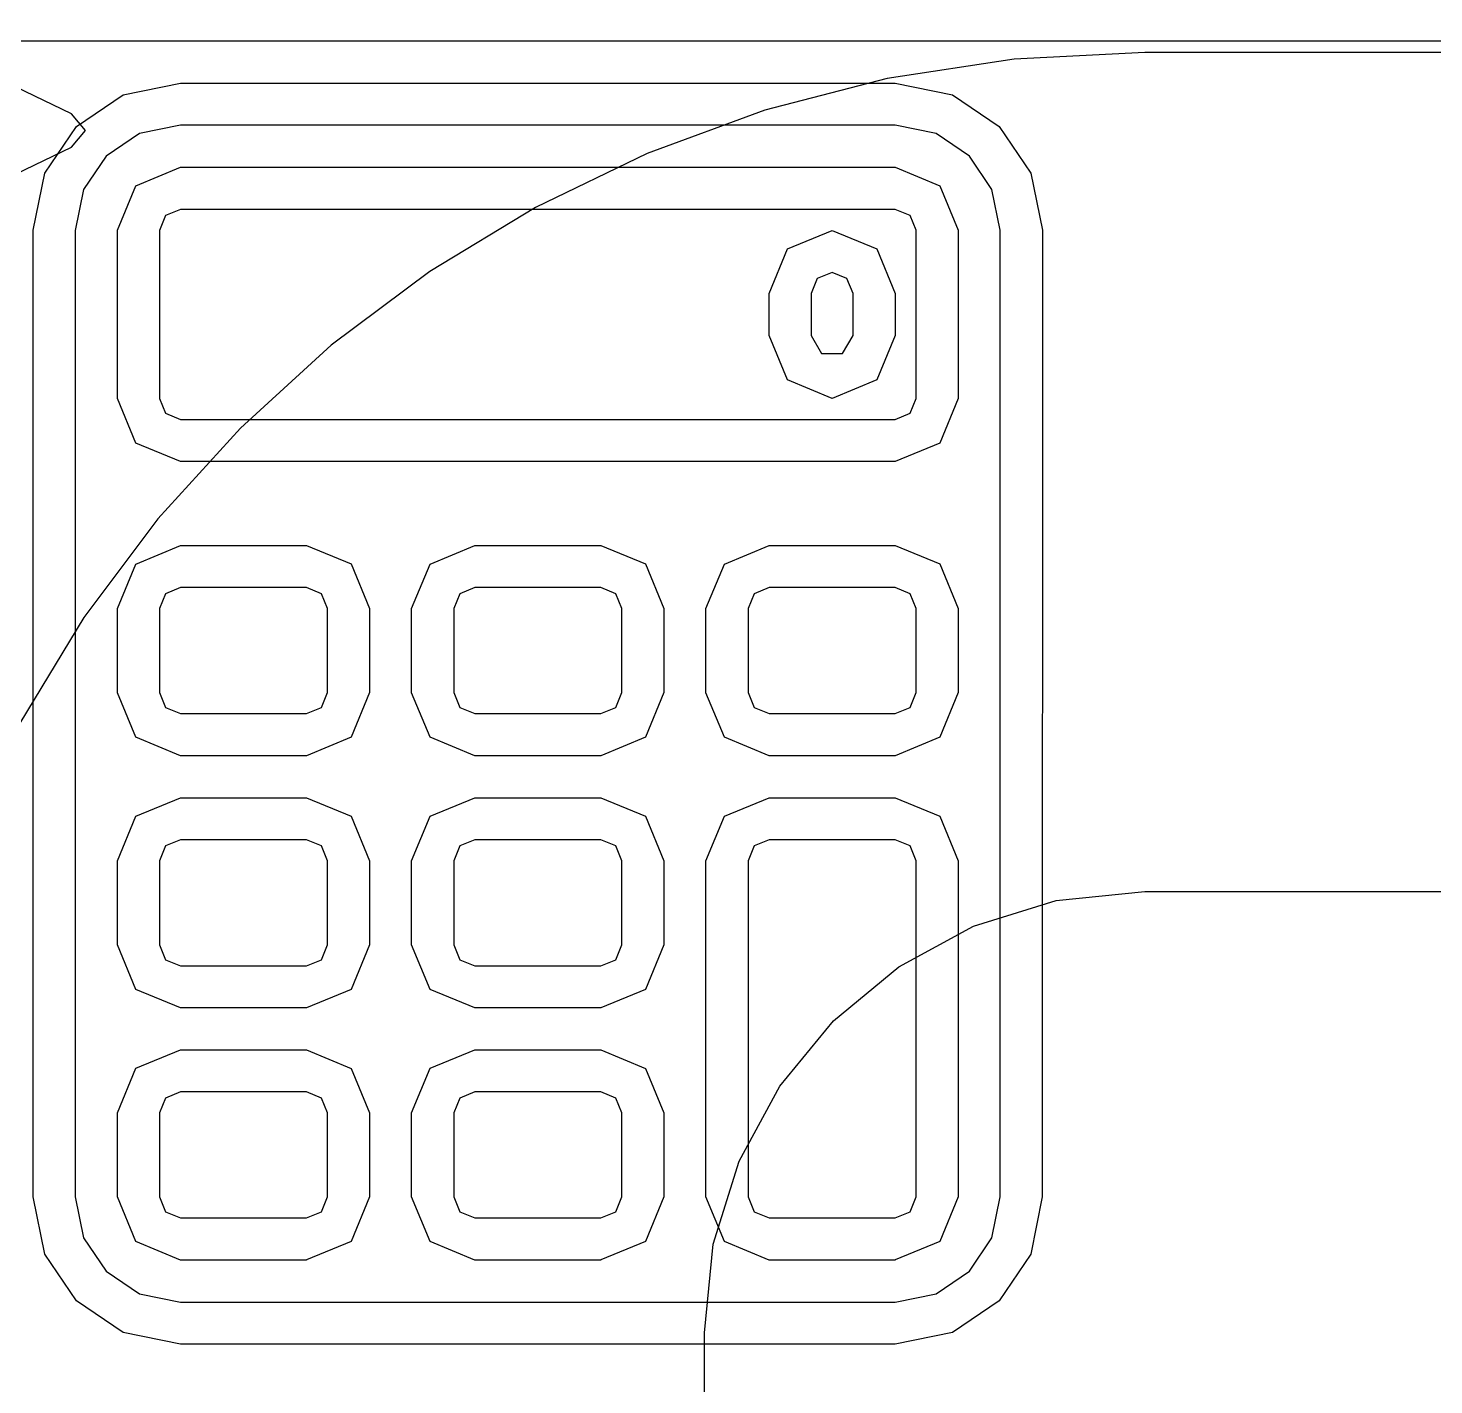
# Model space of a CAD drawing. Extents: x -8 to 237, y -180 to 890.
# Drawn here: x 2.19 to 21.06, y 205.95 to 224.18 of the extents above; entities that cross this region are included whole.
import ezdxf

# ---------------------------------------------------------------- set-up
doc = ezdxf.new("R2010")
doc.units = 0

msp = doc.modelspace()

# ---------------------------------------------------------------- linework, layer by layer
at = {"layer": 'Layer 1'}
for p, q in [((2.76973, 223.024), (0.392006, 224.176)), ((172.72, 224), (0, 224)), ((172.72, 224), (0, 224)), ((172.72, 224), (0, 224)), ((172.72, 224), (0, 224)), ((172.72, 224), (0, 224)), ((172.72, 224), (0, 224)), ((17.182, 223.847), (15.427733, 223.758054)), ((17.182, 223.847), (15.427733, 223.758054)), ((37.1808, 223.847), (17.182, 223.847)), ((37.1808, 223.847), (17.182, 223.847)), ((15.427733, 223.758054), (13.723571, 223.497023)), ((15.427733, 223.758054), (13.723571, 223.497023)), ((13.723571, 223.497023), (12.078216, 223.072622)), ((13.723571, 223.497023), (12.078216, 223.072622)), ((2.837066, 222.856264), (3.46475, 223.279703)), ((2.837066, 222.856264), (3.46475, 223.279703)), ((3.46475, 223.279703), (4.23333, 223.43555)), ((3.46475, 223.279703), (4.23333, 223.43555)), ((4.23333, 223.43555), (13.8289, 223.436)), ((4.23333, 223.43555), (13.8289, 223.436)), ((13.8289, 223.436), (14.59748, 223.280153)), ((13.8289, 223.436), (14.59748, 223.280153)), ((14.59748, 223.280153), (15.225164, 222.856714)), ((14.59748, 223.280153), (15.225164, 222.856714)), ((12.078216, 223.072622), (10.500372, 222.493562)), ((12.078216, 223.072622), (10.500372, 222.493562)), ((2.95769, 222.801), (2.76973, 223.024)), ((2.413627, 222.22858), (2.837066, 222.856264)), ((2.413627, 222.22858), (2.837066, 222.856264)), ((2.76973, 222.578), (2.95769, 222.801)), ((3.684356, 222.759661), (3.236019, 222.457201)), ((3.684356, 222.759661), (3.236019, 222.457201)), ((4.23333, 222.871), (3.684356, 222.759661)), ((4.23333, 222.871), (3.684356, 222.759661)), ((13.8289, 222.871), (4.23333, 222.871)), ((13.8289, 222.871), (4.23333, 222.871)), ((14.377844, 222.759669), (13.8289, 222.871)), ((14.377844, 222.759669), (13.8289, 222.871)), ((14.826166, 222.457237), (14.377844, 222.759669)), ((14.826166, 222.457237), (14.377844, 222.759669)), ((15.225164, 222.856714), (15.648603, 222.22903)), ((15.225164, 222.856714), (15.648603, 222.22903)), ((0.392006, 221.425011), (2.76973, 222.578)), ((3.236019, 222.457201), (2.933559, 222.008864)), ((3.236019, 222.457201), (2.933559, 222.008864)), ((10.500372, 222.493562), (8.998741, 221.768558)), ((10.500372, 222.493562), (8.998741, 221.768558)), ((15.12863, 222.008936), (14.826166, 222.457237)), ((15.12863, 222.008936), (14.826166, 222.457237)), ((2.25778, 221.46), (2.413627, 222.22858)), ((2.25778, 221.46), (2.413627, 222.22858)), ((3.634643, 222.058683), (4.233326, 222.306666)), ((3.634643, 222.058683), (4.233326, 222.306666)), ((4.233326, 222.306666), (13.8289, 222.307)), ((4.233326, 222.306666), (13.8289, 222.307)), ((13.8289, 222.307), (14.427583, 222.059017)), ((13.8289, 222.307), (14.427583, 222.059017)), ((15.648603, 222.22903), (15.80445, 221.46045)), ((15.648603, 222.22903), (15.80445, 221.46045)), ((2.933559, 222.008864), (2.82222, 221.45989)), ((2.933559, 222.008864), (2.82222, 221.45989)), ((3.38666, 221.46), (3.634643, 222.058683)), ((3.38666, 221.46), (3.634643, 222.058683)), ((14.427583, 222.059017), (14.675566, 221.460334)), ((14.427583, 222.059017), (14.675566, 221.460334)), ((15.24, 221.46), (15.12863, 222.008936)), ((15.24, 221.46), (15.12863, 222.008936)), ((8.998741, 221.768558), (7.582028, 220.90632)), ((8.998741, 221.768558), (7.582028, 220.90632)), ((4.033769, 221.659339), (3.951108, 221.459778)), ((4.033769, 221.659339), (3.951108, 221.459778)), ((4.23333, 221.742), (4.033769, 221.659339)), ((4.23333, 221.742), (4.033769, 221.659339)), ((13.8289, 221.742), (4.23333, 221.742)), ((13.8289, 221.742), (4.23333, 221.742)), ((14.028368, 221.65941), (13.8289, 221.742)), ((14.028368, 221.65941), (13.8289, 221.742)), ((14.1111, 221.46), (14.028368, 221.65941)), ((14.1111, 221.46), (14.028368, 221.65941)), ((2.25778, 208.478), (2.25778, 221.46)), ((2.25778, 208.478), (2.25778, 221.46)), ((2.82222, 221.45989), (2.82222, 208.478)), ((2.82222, 221.45989), (2.82222, 208.478)), ((3.38666, 219.202), (3.38666, 221.46)), ((3.38666, 219.202), (3.38666, 221.46)), ((3.951108, 221.459778), (3.95111, 219.202)), ((3.951108, 221.459778), (3.95111, 219.202)), ((12.383942, 221.210842), (12.982165, 221.458365)), ((12.383942, 221.210842), (12.982165, 221.458365)), ((12.982165, 221.458365), (13.580388, 221.210842)), ((12.982165, 221.458365), (13.580388, 221.210842)), ((14.111122, 219.202222), (14.1111, 221.46)), ((14.111122, 219.202222), (14.1111, 221.46)), ((14.675566, 221.460334), (14.6755, 219.202)), ((14.675566, 221.460334), (14.6755, 219.202)), ((15.24001, 208.47811), (15.24, 221.46)), ((15.24001, 208.47811), (15.24, 221.46)), ((15.80445, 221.46045), (15.8044, 208.478)), ((15.80445, 221.46045), (15.8044, 208.478)), ((12.1355, 220.613), (12.383942, 221.210842)), ((12.1355, 220.613), (12.383942, 221.210842)), ((13.580388, 221.210842), (13.82883, 220.613)), ((13.580388, 221.210842), (13.82883, 220.613)), ((7.582028, 220.90632), (6.258934, 219.915563)), ((7.582028, 220.90632), (6.258934, 219.915563)), ((12.782639, 220.812669), (12.699978, 220.613108)), ((12.782639, 220.812669), (12.699978, 220.613108)), ((12.9822, 220.89533), (12.782639, 220.812669)), ((12.9822, 220.89533), (12.782639, 220.812669)), ((12.982178, 220.895222), (12.9822, 220.89533)), ((12.982178, 220.895222), (12.9822, 220.89533)), ((13.181739, 220.812561), (12.982178, 220.895222)), ((13.181739, 220.812561), (12.982178, 220.895222)), ((13.2644, 220.613), (13.181739, 220.812561)), ((13.2644, 220.613), (13.181739, 220.812561)), ((12.135534, 220.048666), (12.1355, 220.613)), ((12.135534, 220.048666), (12.1355, 220.613)), ((12.699978, 220.613108), (12.7, 220.049)), ((12.699978, 220.613108), (12.7, 220.049)), ((13.264444, 220.049), (13.2644, 220.613)), ((13.264444, 220.049), (13.2644, 220.613)), ((13.82883, 220.613), (13.8289, 220.049)), ((13.82883, 220.613), (13.8289, 220.049)), ((6.258934, 219.915563), (5.038164, 218.805)), ((6.258934, 219.915563), (5.038164, 218.805)), ((12.383517, 219.449983), (12.135534, 220.048666)), ((12.383517, 219.449983), (12.135534, 220.048666)), ((12.7, 220.049), (12.841111, 219.804589)), ((12.7, 220.049), (12.841111, 219.804589)), ((13.123333, 219.804589), (13.264444, 220.049)), ((13.123333, 219.804589), (13.264444, 220.049)), ((13.8289, 220.049), (13.580917, 219.450317)), ((13.8289, 220.049), (13.580917, 219.450317)), ((12.841111, 219.804589), (13.123333, 219.804589)), ((12.841111, 219.804589), (13.123333, 219.804589)), ((12.9822, 219.202), (12.383517, 219.449983)), ((12.9822, 219.202), (12.383517, 219.449983)), ((13.580917, 219.450317), (12.982234, 219.202334)), ((13.580917, 219.450317), (12.982234, 219.202334)), ((3.634879, 218.603746), (3.38666, 219.202)), ((3.634879, 218.603746), (3.38666, 219.202)), ((3.95111, 219.202), (4.033771, 219.002439)), ((3.95111, 219.202), (4.033771, 219.002439)), ((12.982234, 219.202334), (12.9822, 219.202)), ((12.982234, 219.202334), (12.9822, 219.202)), ((14.028461, 219.002661), (14.111122, 219.202222)), ((14.028461, 219.002661), (14.111122, 219.202222)), ((14.6755, 219.202), (14.427517, 218.603317)), ((14.6755, 219.202), (14.427517, 218.603317)), ((4.033771, 219.002439), (4.233332, 218.919778)), ((4.033771, 219.002439), (4.233332, 218.919778)), ((4.233332, 218.919778), (13.8289, 218.92)), ((4.233332, 218.919778), (13.8289, 218.92)), ((13.8289, 218.92), (14.028461, 219.002661)), ((13.8289, 218.92), (14.028461, 219.002661)), ((5.038164, 218.805), (3.928419, 217.583343)), ((5.038164, 218.805), (3.928419, 217.583343)), ((4.23333, 218.356), (3.634879, 218.603746)), ((4.23333, 218.356), (3.634879, 218.603746)), ((14.427517, 218.603317), (13.828834, 218.355334)), ((14.427517, 218.603317), (13.828834, 218.355334)), ((13.8289, 218.356), (4.23333, 218.356)), ((13.8289, 218.356), (4.23333, 218.356)), ((13.828834, 218.355334), (13.8289, 218.356)), ((13.828834, 218.355334), (13.8289, 218.356)), ((3.928419, 217.583343), (2.938404, 216.259305)), ((3.928419, 217.583343), (2.938404, 216.259305)), ((3.634643, 216.978683), (4.233326, 217.226666)), ((3.634643, 216.978683), (4.233326, 217.226666)), ((4.233326, 217.226666), (5.92666, 217.227)), ((4.233326, 217.226666), (5.92666, 217.227)), ((5.92666, 217.227), (6.525343, 216.979017)), ((5.92666, 217.227), (6.525343, 216.979017)), ((7.585753, 216.978683), (8.184436, 217.226666)), ((7.585753, 216.978683), (8.184436, 217.226666)), ((8.184436, 217.226666), (9.87777, 217.227)), ((8.184436, 217.226666), (9.87777, 217.227)), ((9.87777, 217.227), (10.476453, 216.979017)), ((9.87777, 217.227), (10.476453, 216.979017)), ((11.536883, 216.978683), (12.135566, 217.226666)), ((11.536883, 216.978683), (12.135566, 217.226666)), ((12.135566, 217.226666), (13.8289, 217.227)), ((12.135566, 217.226666), (13.8289, 217.227)), ((13.8289, 217.227), (14.427583, 216.979017)), ((13.8289, 217.227), (14.427583, 216.979017)), ((3.38666, 216.38), (3.634643, 216.978683)), ((3.38666, 216.38), (3.634643, 216.978683)), ((6.525343, 216.979017), (6.773326, 216.380334)), ((6.525343, 216.979017), (6.773326, 216.380334)), ((7.33777, 216.38), (7.585753, 216.978683)), ((7.33777, 216.38), (7.585753, 216.978683)), ((10.476453, 216.979017), (10.724436, 216.380334)), ((10.476453, 216.979017), (10.724436, 216.380334)), ((11.2889, 216.38), (11.536883, 216.978683)), ((11.2889, 216.38), (11.536883, 216.978683)), ((14.427583, 216.979017), (14.675566, 216.380334)), ((14.427583, 216.979017), (14.675566, 216.380334)), ((4.23333, 216.66178), (4.033769, 216.579119)), ((4.23333, 216.66178), (4.033769, 216.579119)), ((5.926658, 216.662222), (4.23333, 216.66178)), ((5.926658, 216.662222), (4.23333, 216.66178)), ((6.126219, 216.579561), (5.926658, 216.662222)), ((6.126219, 216.579561), (5.926658, 216.662222)), ((8.18444, 216.66178), (7.984879, 216.579119)), ((8.18444, 216.66178), (7.984879, 216.579119)), ((9.877778, 216.662222), (8.18444, 216.66178)), ((9.877778, 216.662222), (8.18444, 216.66178)), ((10.077339, 216.579561), (9.877778, 216.662222)), ((10.077339, 216.579561), (9.877778, 216.662222)), ((12.13557, 216.66178), (11.936009, 216.579119)), ((12.13557, 216.66178), (11.936009, 216.579119)), ((13.828878, 216.662222), (12.13557, 216.66178)), ((13.828878, 216.662222), (12.13557, 216.66178)), ((14.028439, 216.579561), (13.828878, 216.662222)), ((14.028439, 216.579561), (13.828878, 216.662222)), ((4.033769, 216.579119), (3.951108, 216.379558)), ((4.033769, 216.579119), (3.951108, 216.379558)), ((6.20888, 216.38), (6.126219, 216.579561)), ((6.20888, 216.38), (6.126219, 216.579561)), ((7.984879, 216.579119), (7.902218, 216.379558)), ((7.984879, 216.579119), (7.902218, 216.379558)), ((10.16, 216.38), (10.077339, 216.579561)), ((10.16, 216.38), (10.077339, 216.579561)), ((11.936009, 216.579119), (11.853348, 216.379558)), ((11.936009, 216.579119), (11.853348, 216.379558)), ((14.1111, 216.38), (14.028439, 216.579561)), ((14.1111, 216.38), (14.028439, 216.579561)), ((3.386664, 215.250666), (3.38666, 216.38)), ((3.386664, 215.250666), (3.38666, 216.38)), ((3.951108, 216.379558), (3.95111, 215.251)), ((3.951108, 216.379558), (3.95111, 215.251)), ((6.208882, 215.251222), (6.20888, 216.38)), ((6.208882, 215.251222), (6.20888, 216.38)), ((6.773326, 216.380334), (6.77333, 215.251)), ((6.773326, 216.380334), (6.77333, 215.251)), ((7.337774, 215.250666), (7.33777, 216.38)), ((7.337774, 215.250666), (7.33777, 216.38)), ((7.902218, 216.379558), (7.90222, 215.251)), ((7.902218, 216.379558), (7.90222, 215.251)), ((10.159992, 215.251222), (10.16, 216.38)), ((10.159992, 215.251222), (10.16, 216.38)), ((10.724436, 216.380334), (10.7244, 215.251)), ((10.724436, 216.380334), (10.7244, 215.251)), ((11.288834, 215.250666), (11.2889, 216.38)), ((11.288834, 215.250666), (11.2889, 216.38)), ((11.853348, 216.379558), (11.8533, 215.251)), ((11.853348, 216.379558), (11.8533, 215.251)), ((14.111122, 215.251222), (14.1111, 216.38)), ((14.111122, 215.251222), (14.1111, 216.38)), ((14.675566, 216.380334), (14.6755, 215.251)), ((14.675566, 216.380334), (14.6755, 215.251)), ((2.938404, 216.259305), (2.076821, 214.841599)), ((2.938404, 216.259305), (2.076821, 214.841599)), ((3.634647, 214.651983), (3.386664, 215.250666)), ((3.634647, 214.651983), (3.386664, 215.250666)), ((3.95111, 215.251), (4.033771, 215.051439)), ((3.95111, 215.251), (4.033771, 215.051439)), ((6.126221, 215.051661), (6.208882, 215.251222)), ((6.126221, 215.051661), (6.208882, 215.251222)), ((6.77333, 215.251), (6.525347, 214.652317)), ((6.77333, 215.251), (6.525347, 214.652317)), ((7.585757, 214.651983), (7.337774, 215.250666)), ((7.585757, 214.651983), (7.337774, 215.250666)), ((7.90222, 215.251), (7.984881, 215.051439)), ((7.90222, 215.251), (7.984881, 215.051439)), ((10.077331, 215.051661), (10.159992, 215.251222)), ((10.077331, 215.051661), (10.159992, 215.251222)), ((10.7244, 215.251), (10.476417, 214.652317)), ((10.7244, 215.251), (10.476417, 214.652317)), ((11.536817, 214.651983), (11.288834, 215.250666)), ((11.536817, 214.651983), (11.288834, 215.250666)), ((11.8533, 215.251), (11.935961, 215.051439)), ((11.8533, 215.251), (11.935961, 215.051439)), ((14.028461, 215.051661), (14.111122, 215.251222)), ((14.028461, 215.051661), (14.111122, 215.251222)), ((14.6755, 215.251), (14.427517, 214.652317)), ((14.6755, 215.251), (14.427517, 214.652317)), ((4.033771, 215.051439), (4.233332, 214.968778)), ((4.033771, 215.051439), (4.233332, 214.968778)), ((4.233332, 214.968778), (5.92666, 214.969)), ((4.233332, 214.968778), (5.92666, 214.969)), ((5.92666, 214.969), (6.126221, 215.051661)), ((5.92666, 214.969), (6.126221, 215.051661)), ((7.984881, 215.051439), (8.184442, 214.968778)), ((7.984881, 215.051439), (8.184442, 214.968778)), ((8.184442, 214.968778), (9.87777, 214.969)), ((8.184442, 214.968778), (9.87777, 214.969)), ((9.87777, 214.969), (10.077331, 215.051661)), ((9.87777, 214.969), (10.077331, 215.051661)), ((11.935961, 215.051439), (12.135522, 214.968778)), ((11.935961, 215.051439), (12.135522, 214.968778)), ((12.135522, 214.968778), (13.8289, 214.969)), ((12.135522, 214.968778), (13.8289, 214.969)), ((13.8289, 214.969), (14.028461, 215.051661)), ((13.8289, 214.969), (14.028461, 215.051661)), ((4.23333, 214.404), (3.634647, 214.651983)), ((4.23333, 214.404), (3.634647, 214.651983)), ((6.525347, 214.652317), (5.926664, 214.404334)), ((6.525347, 214.652317), (5.926664, 214.404334)), ((8.18444, 214.404), (7.585757, 214.651983)), ((8.18444, 214.404), (7.585757, 214.651983)), ((10.476417, 214.652317), (9.877734, 214.404334)), ((10.476417, 214.652317), (9.877734, 214.404334)), ((12.1355, 214.404), (11.536817, 214.651983)), ((12.1355, 214.404), (11.536817, 214.651983)), ((14.427517, 214.652317), (13.828834, 214.404334)), ((14.427517, 214.652317), (13.828834, 214.404334)), ((5.92666, 214.404), (4.23333, 214.404)), ((5.92666, 214.404), (4.23333, 214.404)), ((5.926664, 214.404334), (5.92666, 214.404)), ((5.926664, 214.404334), (5.92666, 214.404)), ((9.87777, 214.404), (8.18444, 214.404)), ((9.87777, 214.404), (8.18444, 214.404)), ((9.877734, 214.404334), (9.87777, 214.404)), ((9.877734, 214.404334), (9.87777, 214.404)), ((13.8289, 214.404), (12.1355, 214.404)), ((13.8289, 214.404), (12.1355, 214.404)), ((13.828834, 214.404334), (13.8289, 214.404)), ((13.828834, 214.404334), (13.8289, 214.404)), ((3.634643, 213.591683), (4.233326, 213.839666)), ((3.634643, 213.591683), (4.233326, 213.839666)), ((4.233326, 213.839666), (5.92666, 213.84)), ((4.233326, 213.839666), (5.92666, 213.84)), ((5.92666, 213.84), (6.525343, 213.592017)), ((5.92666, 213.84), (6.525343, 213.592017)), ((7.585753, 213.591683), (8.184436, 213.839666)), ((7.585753, 213.591683), (8.184436, 213.839666)), ((8.184436, 213.839666), (9.87777, 213.84)), ((8.184436, 213.839666), (9.87777, 213.84)), ((9.87777, 213.84), (10.476453, 213.592017)), ((9.87777, 213.84), (10.476453, 213.592017)), ((11.536883, 213.591683), (12.135566, 213.839666)), ((11.536883, 213.591683), (12.135566, 213.839666)), ((12.135566, 213.839666), (13.8289, 213.84)), ((12.135566, 213.839666), (13.8289, 213.84)), ((13.8289, 213.84), (14.427583, 213.592017)), ((13.8289, 213.84), (14.427583, 213.592017)), ((3.38666, 212.993), (3.634643, 213.591683)), ((3.38666, 212.993), (3.634643, 213.591683)), ((6.525343, 213.592017), (6.773326, 212.993334)), ((6.525343, 213.592017), (6.773326, 212.993334)), ((7.33777, 212.993), (7.585753, 213.591683)), ((7.33777, 212.993), (7.585753, 213.591683)), ((10.476453, 213.592017), (10.724436, 212.993334)), ((10.476453, 213.592017), (10.724436, 212.993334)), ((11.2889, 212.993), (11.536883, 213.591683)), ((11.2889, 212.993), (11.536883, 213.591683)), ((14.427583, 213.592017), (14.675566, 212.993334)), ((14.427583, 213.592017), (14.675566, 212.993334)), ((4.23333, 213.27578), (4.033769, 213.193119)), ((4.23333, 213.27578), (4.033769, 213.193119)), ((5.926658, 213.275222), (4.23333, 213.27578)), ((5.926658, 213.275222), (4.23333, 213.27578)), ((6.126219, 213.192561), (5.926658, 213.275222)), ((6.126219, 213.192561), (5.926658, 213.275222)), ((8.18444, 213.27578), (7.984879, 213.193119)), ((8.18444, 213.27578), (7.984879, 213.193119)), ((9.877778, 213.275222), (8.18444, 213.27578)), ((9.877778, 213.275222), (8.18444, 213.27578)), ((10.077339, 213.192561), (9.877778, 213.275222)), ((10.077339, 213.192561), (9.877778, 213.275222)), ((12.1355, 213.276), (11.935939, 213.193339)), ((12.1355, 213.276), (11.935939, 213.193339)), ((13.828878, 213.275222), (12.1355, 213.276)), ((13.828878, 213.275222), (12.1355, 213.276)), ((14.028439, 213.192561), (13.828878, 213.275222)), ((14.028439, 213.192561), (13.828878, 213.275222)), ((4.033769, 213.193119), (3.951108, 212.993558)), ((4.033769, 213.193119), (3.951108, 212.993558)), ((6.20888, 212.993), (6.126219, 213.192561)), ((6.20888, 212.993), (6.126219, 213.192561)), ((7.984879, 213.193119), (7.902218, 212.993558)), ((7.984879, 213.193119), (7.902218, 212.993558)), ((10.16, 212.993), (10.077339, 213.192561)), ((10.16, 212.993), (10.077339, 213.192561)), ((11.935939, 213.193339), (11.853278, 212.993778)), ((11.935939, 213.193339), (11.853278, 212.993778)), ((14.1111, 212.993), (14.028439, 213.192561)), ((14.1111, 212.993), (14.028439, 213.192561)), ((3.386664, 211.864666), (3.38666, 212.993)), ((3.386664, 211.864666), (3.38666, 212.993)), ((3.951108, 212.993558), (3.95111, 211.864)), ((3.951108, 212.993558), (3.95111, 211.864)), ((6.208882, 211.864222), (6.20888, 212.993)), ((6.208882, 211.864222), (6.20888, 212.993)), ((6.773326, 212.993334), (6.77333, 211.864)), ((6.773326, 212.993334), (6.77333, 211.864)), ((7.337774, 211.864666), (7.33777, 212.993)), ((7.337774, 211.864666), (7.33777, 212.993)), ((7.902218, 212.993558), (7.90222, 211.864)), ((7.902218, 212.993558), (7.90222, 211.864)), ((10.159992, 211.864222), (10.16, 212.993)), ((10.159992, 211.864222), (10.16, 212.993)), ((10.724436, 212.993334), (10.7244, 211.864)), ((10.724436, 212.993334), (10.7244, 211.864)), ((11.2889, 208.478), (11.2889, 212.993)), ((11.2889, 208.478), (11.2889, 212.993)), ((11.853278, 212.993778), (11.8533, 208.478)), ((11.853278, 212.993778), (11.8533, 208.478)), ((14.111122, 208.478222), (14.1111, 212.993)), ((14.111122, 208.478222), (14.1111, 212.993)), ((14.675566, 212.993334), (14.6755, 208.478)), ((14.675566, 212.993334), (14.6755, 208.478)), ((15.991379, 212.4596), (17.18199, 212.58023)), ((15.991379, 212.4596), (17.18199, 212.58023)), ((17.18199, 212.58023), (37.1808, 212.58)), ((17.18199, 212.58023), (37.1808, 212.58)), ((14.881753, 212.11372), (15.991379, 212.4596)), ((14.881753, 212.11372), (15.991379, 212.4596)), ((13.877081, 211.566605), (14.881753, 212.11372)), ((13.877081, 211.566605), (14.881753, 212.11372)), ((3.634647, 211.265983), (3.386664, 211.864666)), ((3.634647, 211.265983), (3.386664, 211.864666)), ((3.95111, 211.864), (4.033771, 211.664439)), ((3.95111, 211.864), (4.033771, 211.664439)), ((6.126221, 211.664661), (6.208882, 211.864222)), ((6.126221, 211.664661), (6.208882, 211.864222)), ((6.77333, 211.864), (6.525347, 211.265317)), ((6.77333, 211.864), (6.525347, 211.265317)), ((7.585757, 211.265983), (7.337774, 211.864666)), ((7.585757, 211.265983), (7.337774, 211.864666)), ((7.90222, 211.864), (7.984881, 211.664439)), ((7.90222, 211.864), (7.984881, 211.664439)), ((10.077331, 211.664661), (10.159992, 211.864222)), ((10.077331, 211.664661), (10.159992, 211.864222)), ((10.7244, 211.864), (10.476417, 211.265317)), ((10.7244, 211.864), (10.476417, 211.265317)), ((4.033771, 211.664439), (4.233332, 211.581778)), ((4.033771, 211.664439), (4.233332, 211.581778)), ((4.233332, 211.581778), (5.92666, 211.582)), ((4.233332, 211.581778), (5.92666, 211.582)), ((5.92666, 211.582), (6.126221, 211.664661)), ((5.92666, 211.582), (6.126221, 211.664661)), ((7.984881, 211.664439), (8.184442, 211.581778)), ((7.984881, 211.664439), (8.184442, 211.581778)), ((8.184442, 211.581778), (9.87777, 211.582)), ((8.184442, 211.581778), (9.87777, 211.582)), ((9.87777, 211.582), (10.077331, 211.664661)), ((9.87777, 211.582), (10.077331, 211.664661)), ((13.00133, 210.842269), (13.877081, 211.566605)), ((13.00133, 210.842269), (13.877081, 211.566605)), ((4.23333, 211.018), (3.634647, 211.265983)), ((4.23333, 211.018), (3.634647, 211.265983)), ((6.525347, 211.265317), (5.926664, 211.017334)), ((6.525347, 211.265317), (5.926664, 211.017334)), ((8.18444, 211.018), (7.585757, 211.265983)), ((8.18444, 211.018), (7.585757, 211.265983)), ((10.476417, 211.265317), (9.877734, 211.017334)), ((10.476417, 211.265317), (9.877734, 211.017334)), ((5.92666, 211.018), (4.23333, 211.018)), ((5.92666, 211.018), (4.23333, 211.018)), ((5.926664, 211.017334), (5.92666, 211.018)), ((5.926664, 211.017334), (5.92666, 211.018)), ((9.87777, 211.018), (8.18444, 211.018)), ((9.87777, 211.018), (8.18444, 211.018)), ((9.877734, 211.017334), (9.87777, 211.018)), ((9.877734, 211.017334), (9.87777, 211.018)), ((12.278469, 209.964726), (13.00133, 210.842269)), ((12.278469, 209.964726), (13.00133, 210.842269)), ((3.634643, 210.205683), (4.233326, 210.453666)), ((3.634643, 210.205683), (4.233326, 210.453666)), ((4.233326, 210.453666), (5.92666, 210.453)), ((4.233326, 210.453666), (5.92666, 210.453)), ((5.92666, 210.453), (6.525343, 210.205017)), ((5.92666, 210.453), (6.525343, 210.205017)), ((7.585753, 210.205683), (8.184436, 210.453666)), ((7.585753, 210.205683), (8.184436, 210.453666)), ((8.184436, 210.453666), (9.87777, 210.453)), ((8.184436, 210.453666), (9.87777, 210.453)), ((9.87777, 210.453), (10.476453, 210.205017)), ((9.87777, 210.453), (10.476453, 210.205017)), ((3.38666, 209.607), (3.634643, 210.205683)), ((3.38666, 209.607), (3.634643, 210.205683)), ((6.525343, 210.205017), (6.773326, 209.606334)), ((6.525343, 210.205017), (6.773326, 209.606334)), ((7.33777, 209.607), (7.585753, 210.205683)), ((7.33777, 209.607), (7.585753, 210.205683)), ((10.476453, 210.205017), (10.724436, 209.606334)), ((10.476453, 210.205017), (10.724436, 209.606334)), ((4.23333, 209.88878), (4.033769, 209.806119)), ((4.23333, 209.88878), (4.033769, 209.806119)), ((5.926658, 209.889222), (4.23333, 209.88878)), ((5.926658, 209.889222), (4.23333, 209.88878)), ((6.126219, 209.806561), (5.926658, 209.889222)), ((6.126219, 209.806561), (5.926658, 209.889222)), ((8.18444, 209.88878), (7.984879, 209.806119)), ((8.18444, 209.88878), (7.984879, 209.806119)), ((9.877778, 209.889222), (8.18444, 209.88878)), ((9.877778, 209.889222), (8.18444, 209.88878)), ((10.077339, 209.806561), (9.877778, 209.889222)), ((10.077339, 209.806561), (9.877778, 209.889222)), ((11.732465, 208.95799), (12.278469, 209.964726)), ((11.732465, 208.95799), (12.278469, 209.964726)), ((4.033769, 209.806119), (3.951108, 209.606558)), ((4.033769, 209.806119), (3.951108, 209.606558)), ((6.20888, 209.607), (6.126219, 209.806561)), ((6.20888, 209.607), (6.126219, 209.806561)), ((7.984879, 209.806119), (7.902218, 209.606558)), ((7.984879, 209.806119), (7.902218, 209.606558)), ((10.16, 209.607), (10.077339, 209.806561)), ((10.16, 209.607), (10.077339, 209.806561)), ((3.386664, 208.477666), (3.38666, 209.607)), ((3.386664, 208.477666), (3.38666, 209.607)), ((3.951108, 209.606558), (3.95111, 208.478)), ((3.951108, 209.606558), (3.95111, 208.478)), ((6.208882, 208.478222), (6.20888, 209.607)), ((6.208882, 208.478222), (6.20888, 209.607)), ((6.773326, 209.606334), (6.77333, 208.478)), ((6.773326, 209.606334), (6.77333, 208.478)), ((7.337774, 208.477666), (7.33777, 209.607)), ((7.337774, 208.477666), (7.33777, 209.607)), ((7.902218, 209.606558), (7.90222, 208.478)), ((7.902218, 209.606558), (7.90222, 208.478)), ((10.159992, 208.478222), (10.16, 209.607)), ((10.159992, 208.478222), (10.16, 209.607)), ((10.724436, 209.606334), (10.7244, 208.478)), ((10.724436, 209.606334), (10.7244, 208.478)), ((11.387286, 207.846077), (11.732465, 208.95799)), ((11.387286, 207.846077), (11.732465, 208.95799)), ((2.413497, 207.709275), (2.25778, 208.478)), ((2.413497, 207.709275), (2.25778, 208.478)), ((2.82222, 208.478), (2.933559, 207.929026)), ((2.82222, 208.478), (2.933559, 207.929026)), ((3.634647, 207.878983), (3.386664, 208.477666)), ((3.634647, 207.878983), (3.386664, 208.477666)), ((3.95111, 208.478), (4.033771, 208.278439)), ((3.95111, 208.478), (4.033771, 208.278439)), ((6.126221, 208.278661), (6.208882, 208.478222)), ((6.126221, 208.278661), (6.208882, 208.478222)), ((6.77333, 208.478), (6.525347, 207.879317)), ((6.77333, 208.478), (6.525347, 207.879317)), ((7.585757, 207.878983), (7.337774, 208.477666)), ((7.585757, 207.878983), (7.337774, 208.477666)), ((7.90222, 208.478), (7.984881, 208.278439)), ((7.90222, 208.478), (7.984881, 208.278439)), ((10.077331, 208.278661), (10.159992, 208.478222)), ((10.077331, 208.278661), (10.159992, 208.478222)), ((10.7244, 208.478), (10.476417, 207.879317)), ((10.7244, 208.478), (10.476417, 207.879317)), ((11.536741, 207.879124), (11.2889, 208.478)), ((11.536741, 207.879124), (11.2889, 208.478)), ((11.8533, 208.478), (11.935961, 208.278439)), ((11.8533, 208.478), (11.935961, 208.278439)), ((14.028461, 208.278661), (14.111122, 208.478222)), ((14.028461, 208.278661), (14.111122, 208.478222)), ((14.6755, 208.478), (14.427517, 207.879317)), ((14.6755, 208.478), (14.427517, 207.879317)), ((15.128671, 207.929136), (15.24001, 208.47811)), ((15.128671, 207.929136), (15.24001, 208.47811)), ((15.8044, 208.478), (15.648553, 207.70942)), ((15.8044, 208.478), (15.648553, 207.70942)), ((4.033771, 208.278439), (4.233332, 208.195778)), ((4.033771, 208.278439), (4.233332, 208.195778)), ((4.233332, 208.195778), (5.92666, 208.196)), ((4.233332, 208.195778), (5.92666, 208.196)), ((5.92666, 208.196), (6.126221, 208.278661)), ((5.92666, 208.196), (6.126221, 208.278661)), ((7.984881, 208.278439), (8.184442, 208.195778)), ((7.984881, 208.278439), (8.184442, 208.195778)), ((8.184442, 208.195778), (9.87777, 208.196)), ((8.184442, 208.195778), (9.87777, 208.196)), ((9.87777, 208.196), (10.077331, 208.278661)), ((9.87777, 208.196), (10.077331, 208.278661)), ((11.935961, 208.278439), (12.135522, 208.195778)), ((11.935961, 208.278439), (12.135522, 208.195778)), ((12.135522, 208.195778), (13.8289, 208.196)), ((12.135522, 208.195778), (13.8289, 208.196)), ((13.8289, 208.196), (14.028461, 208.278661)), ((13.8289, 208.196), (14.028461, 208.278661)), ((2.933559, 207.929026), (3.236019, 207.480689)), ((2.933559, 207.929026), (3.236019, 207.480689)), ((4.23333, 207.631), (3.634647, 207.878983)), ((4.23333, 207.631), (3.634647, 207.878983)), ((6.525347, 207.879317), (5.926664, 207.631334)), ((6.525347, 207.879317), (5.926664, 207.631334)), ((8.18444, 207.631), (7.585757, 207.878983)), ((8.18444, 207.631), (7.585757, 207.878983)), ((10.476417, 207.879317), (9.877734, 207.631334)), ((10.476417, 207.879317), (9.877734, 207.631334)), ((11.2669, 206.653), (11.387286, 207.846077)), ((11.2669, 206.653), (11.387286, 207.846077)), ((12.1355, 207.631), (11.536741, 207.879124)), ((12.1355, 207.631), (11.536741, 207.879124)), ((14.427517, 207.879317), (13.828834, 207.631334)), ((14.427517, 207.879317), (13.828834, 207.631334)), ((14.826211, 207.480799), (15.128671, 207.929136)), ((14.826211, 207.480799), (15.128671, 207.929136)), ((2.836907, 207.081445), (2.413497, 207.709275)), ((2.836907, 207.081445), (2.413497, 207.709275)), ((5.92666, 207.631), (4.23333, 207.631)), ((5.92666, 207.631), (4.23333, 207.631)), ((5.926664, 207.631334), (5.92666, 207.631)), ((5.926664, 207.631334), (5.92666, 207.631)), ((9.87777, 207.631), (8.18444, 207.631)), ((9.87777, 207.631), (8.18444, 207.631)), ((9.877734, 207.631334), (9.87777, 207.631)), ((9.877734, 207.631334), (9.87777, 207.631)), ((13.8289, 207.631), (12.1355, 207.631)), ((13.8289, 207.631), (12.1355, 207.631)), ((13.828834, 207.631334), (13.8289, 207.631)), ((13.828834, 207.631334), (13.8289, 207.631)), ((15.648553, 207.70942), (15.225114, 207.081736)), ((15.648553, 207.70942), (15.225114, 207.081736)), ((3.236019, 207.480689), (3.684356, 207.178229)), ((3.236019, 207.480689), (3.684356, 207.178229)), ((14.377874, 207.178339), (14.826211, 207.480799)), ((14.377874, 207.178339), (14.826211, 207.480799)), ((3.464641, 206.657892), (2.836907, 207.081445)), ((3.464641, 206.657892), (2.836907, 207.081445)), ((3.684356, 207.178229), (4.23333, 207.06689)), ((3.684356, 207.178229), (4.23333, 207.06689)), ((4.23333, 207.06689), (13.8289, 207.067)), ((4.23333, 207.06689), (13.8289, 207.067)), ((13.8289, 207.067), (14.377874, 207.178339)), ((13.8289, 207.067), (14.377874, 207.178339)), ((15.225114, 207.081736), (14.59743, 206.658297)), ((15.225114, 207.081736), (14.59743, 206.658297)), ((4.23333, 206.502), (3.464641, 206.657892)), ((4.23333, 206.502), (3.464641, 206.657892)), ((11.2669, 186.666), (11.2669, 206.653)), ((11.2669, 186.666), (11.2669, 206.653)), ((14.59743, 206.658297), (13.82885, 206.50245)), ((14.59743, 206.658297), (13.82885, 206.50245)), ((13.8289, 206.502), (4.23333, 206.502)), ((13.8289, 206.502), (4.23333, 206.502)), ((13.82885, 206.50245), (13.8289, 206.502)), ((13.82885, 206.50245), (13.8289, 206.502))]:
    msp.add_line(p, q, dxfattribs=at)

doc.saveas('drawing.dxf')
